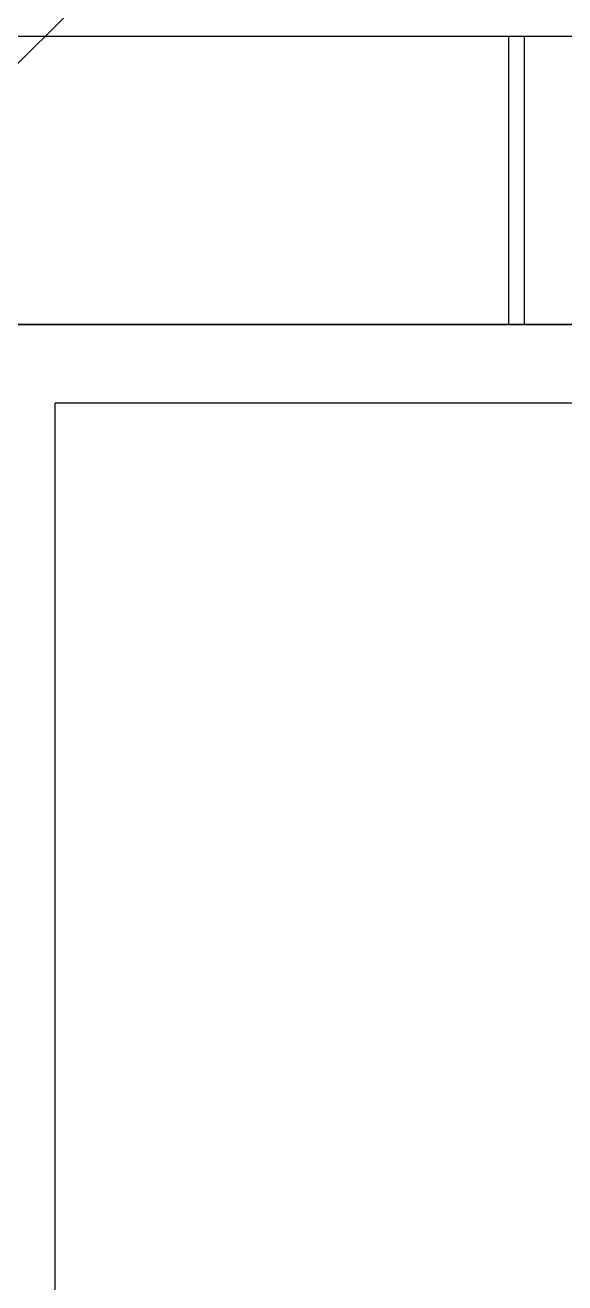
# Model space of a CAD drawing. Header units: inches. Extents: x 542787 to 543192, y 9574025 to 9574373.
# Drawn here: x 543188.36 to 543189.391, y 9574112.4 to 9574114.801 of the extents above; entities that cross this region are included whole.
import ezdxf

# ---------------------------------------------------------------- set-up
doc = ezdxf.new("R2010")
doc.units = ezdxf.units.IN
doc.header["$MEASUREMENT"] = 0
doc.layers.add('I-ARQ', color=8, linetype='Continuous')
doc.layers.add('I-NORMO_INST', color=4, linetype='Continuous')

# ---------------------------------------------------------------- blocks, each defined once
blk = doc.blocks.new('*U180')
blk.add_line((0, -0.024745), (0, 0))

msp = doc.modelspace()

# ---------------------------------------------------------------- linework, layer by layer
at = {"layer": 'I-ARQ'}
for p, q in [((543191.7177, 9574114.7798), (543172.5677, 9574114.7798)), ((543189.2839, 9574114.2298), (543189.2839, 9574114.7798)), ((543189.3139, 9574114.2298), (543189.3139, 9574114.7798)), ((543172.5677, 9574114.2298), (543191.7177, 9574114.2298)), ((543191.7177, 9574114.2298), (543172.5677, 9574114.2298)), ((543191.5677, 9574114.0798), (543188.4177, 9574114.0798)), ((543188.4177, 9574112.1298), (543188.4177, 9574114.0798))]:
    msp.add_line(p, q, dxfattribs=at)

# ---------------------------------------------------------------- block references
at = {"layer": 'I-NORMO_INST', "xscale": 100, "yscale": 100, "zscale": 100, "rotation": 134.9999999999999}
msp.add_blockref('*U180', (543187.636, 9574114.018), dxfattribs=at)

doc.saveas('drawing.dxf')
